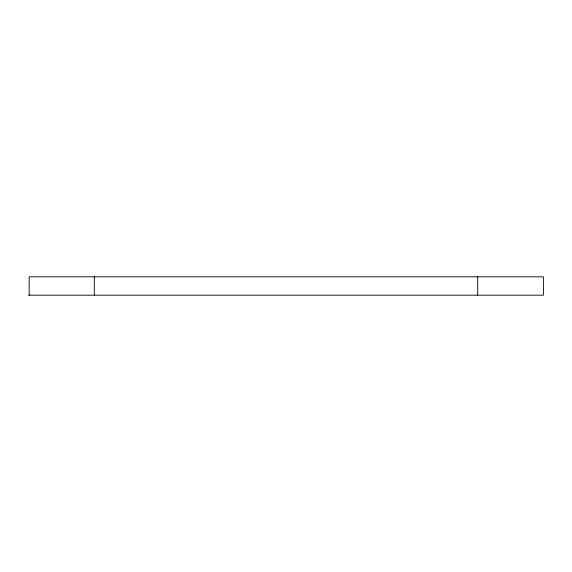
<?xml version="1.0" encoding="UTF-8"?>
<svg xmlns="http://www.w3.org/2000/svg" width="572" height="572" viewBox="0 0 572 572"><rect width="100%" height="100%" fill="white"/><g stroke="black" fill="none" stroke-linecap="round" stroke-linejoin="round"><path stroke-width="0.86" d="M28.6 295.181L543.4 295.181L543.4 276.819L29.165 276.819L29.165 295.181M477.677 276.819L477.677 295.181M94.323 276.819L94.323 295.181"/></g></svg>
